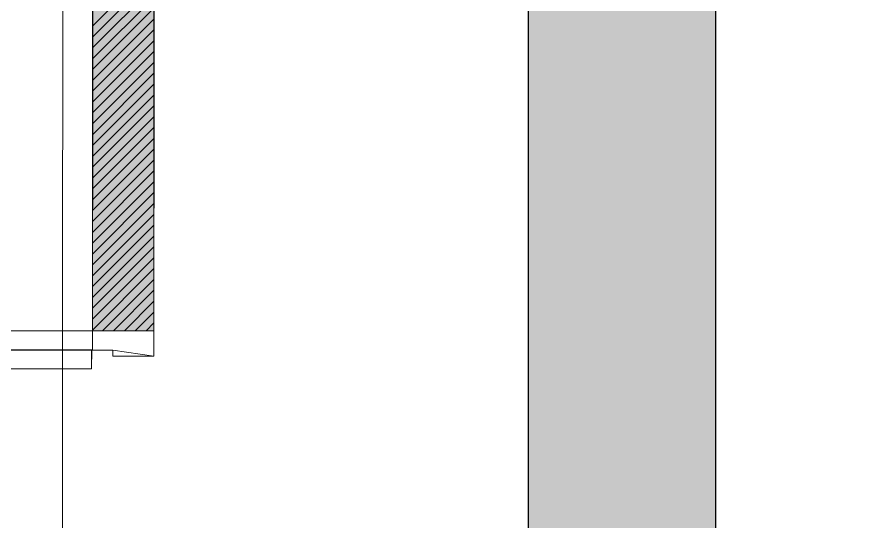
# Model space of a CAD drawing. Header units: inches. Extents: x -957 to 3394, y -3 to 3008.
# Drawn here: x 391.1 to 446.2, y 2123 to 2155.3 of the extents above; entities that cross this region are included whole.
import ezdxf

# ---------------------------------------------------------------- set-up
doc = ezdxf.new("R2010")
doc.units = ezdxf.units.IN
doc.header["$MEASUREMENT"] = 0
for name, color, linetype in [('hatches', 7, 'Continuous'), ('PDF_0', 7, 'Continuous'), ('PDF_BH.005_MASTERPLAN$0$I-DOOR', 7, 'Continuous'), ('PDF_BH.005_MASTERPLAN$0$I-hatch wall', 7, 'Continuous'), ('PDF_BH.005_MASTERPLAN$0$I-WALL', 7, 'Continuous'), ('PDF_BH.005_MASTERPLAN$0$I-WALL-JAMB', 7, 'Continuous'), ('PDF_GROUND', 7, 'Continuous'), ('PDF_Shrem-cad 6 cable', 7, 'Continuous')]:
    doc.layers.add(name, color=color, linetype=linetype)

msp = doc.modelspace()

# ---------------------------------------------------------------- hatches: boundary and pattern name
at = {"layer": 'hatches', "true_color": 0x000000}
h = msp.add_hatch(color=18, dxfattribs=at)
h.dxf.hatch_style = 1
h.paths.add_polyline_path([(423.822, 2184.391), (423.822, 1866.726), (660.591, 1866.726), (660.591, 2184.391)])
h.paths.add_polyline_path([(648.591, 2172.391), (648.591, 1878.726), (435.822, 1878.726), (435.822, 2172.391)], flags=16)

# ---------------------------------------------------------------- linework, layer by layer
at = {"layer": 'PDF_0', "lineweight": 0}
msp.add_lwpolyline([(395.884, 2135.234), (337.489, 2135.234), (395.892, 2135.234)], dxfattribs=at)
at = {"layer": 'PDF_BH.005_MASTERPLAN$0$I-DOOR', "lineweight": 0}
for points in [[(395.825, 2132.803), (357.704, 2132.803), (357.704, 2134.004), (395.825, 2134.004)], [(395.826, 2132.807), (357.729, 2132.839), (357.73, 2134.04), (395.827, 2134.007)]]:
    msp.add_lwpolyline(points, close=True, dxfattribs=at)
at = {"layer": 'PDF_BH.005_MASTERPLAN$0$I-hatch wall', "lineweight": 0}
for points in [[(395.886, 2154.768), (399.822, 2158.703)], [(395.886, 2154.072), (399.822, 2158.008)], [(395.886, 2153.376), (399.822, 2157.312)], [(395.886, 2152.681), (399.822, 2156.616)], [(395.886, 2151.985), (399.822, 2155.921)], [(395.886, 2151.289), (399.822, 2155.225)], [(395.886, 2150.594), (399.822, 2154.529)], [(395.886, 2149.898), (399.822, 2153.833)], [(395.886, 2149.202), (399.822, 2153.138)], [(395.886, 2148.507), (399.822, 2152.442)], [(395.886, 2147.811), (399.822, 2151.746)], [(395.886, 2147.115), (399.822, 2151.051)], [(395.886, 2146.419), (399.822, 2150.355)], [(395.886, 2145.724), (399.822, 2149.659)], [(395.886, 2145.028), (399.822, 2148.964)], [(395.886, 2144.332), (399.822, 2148.268)], [(395.886, 2143.637), (399.822, 2147.572)], [(395.886, 2142.941), (399.822, 2146.876)], [(395.886, 2142.245), (399.822, 2146.181)], [(395.886, 2141.55), (399.822, 2145.485)], [(395.886, 2140.854), (399.822, 2144.789)], [(395.886, 2140.158), (399.822, 2144.094)], [(395.886, 2139.462), (399.822, 2143.398)], [(395.886, 2138.767), (399.822, 2142.702)], [(395.886, 2138.071), (399.822, 2142.006)], [(395.886, 2137.375), (399.822, 2141.311)], [(395.886, 2136.68), (399.822, 2140.615)], [(395.886, 2135.984), (399.822, 2139.919)], [(395.886, 2135.288), (399.822, 2139.224)], [(396.532, 2135.238), (399.822, 2138.528)], [(397.227, 2135.238), (399.822, 2137.832)], [(397.923, 2135.238), (399.822, 2137.137)], [(398.619, 2135.238), (399.822, 2136.441)], [(399.315, 2135.238), (399.822, 2135.745)]]:
    msp.add_lwpolyline(points, dxfattribs=at)
at = {"layer": 'PDF_BH.005_MASTERPLAN$0$I-hatch wall', "lineweight": 0, "transparency": 33554559}
msp.add_solid([(395.917, 2166.705), (399.85, 2166.701), (395.89, 2135.24), (399.823, 2135.237)], dxfattribs=at)
at = {"layer": 'PDF_BH.005_MASTERPLAN$0$I-WALL', "lineweight": 0}
for points in [[(395.886, 2166.722), (399.822, 2166.722), (399.822, 2135.238), (395.886, 2135.238)], [(395.917, 2166.705), (399.85, 2166.701), (399.823, 2135.237), (395.89, 2135.24)]]:
    msp.add_lwpolyline(points, close=True, dxfattribs=at)
at = {"layer": 'PDF_BH.005_MASTERPLAN$0$I-WALL-JAMB', "lineweight": 0}
for points in [[(395.886, 2135.238), (395.886, 2134.004), (397.185, 2134.004), (397.185, 2133.614), (399.822, 2133.614), (399.822, 2135.238)], [(395.89, 2135.24), (395.889, 2134.007), (397.187, 2134.006), (399.822, 2133.614), (399.823, 2135.237)]]:
    msp.add_lwpolyline(points, close=True, dxfattribs=at)
at = {"layer": 'PDF_GROUND', "color": 18, "true_color": 0x000000}
for points in [[(660.591, 2184.391), (423.822, 2184.391), (423.822, 1866.726), (660.591, 1866.726)], [(648.591, 2172.391), (435.822, 2172.391), (435.822, 1878.726), (648.591, 1878.726)]]:
    msp.add_lwpolyline(points, close=True, dxfattribs=at)
at = {"layer": 'PDF_Shrem-cad 6 cable', "lineweight": 0}
msp.add_lwpolyline([(24.238, 2644.217), (230.941, 2644.04), (230.592, 2236.068), (394.049, 2235.928), (393.81, 1955.896)], dxfattribs=at)

doc.saveas('drawing.dxf')
